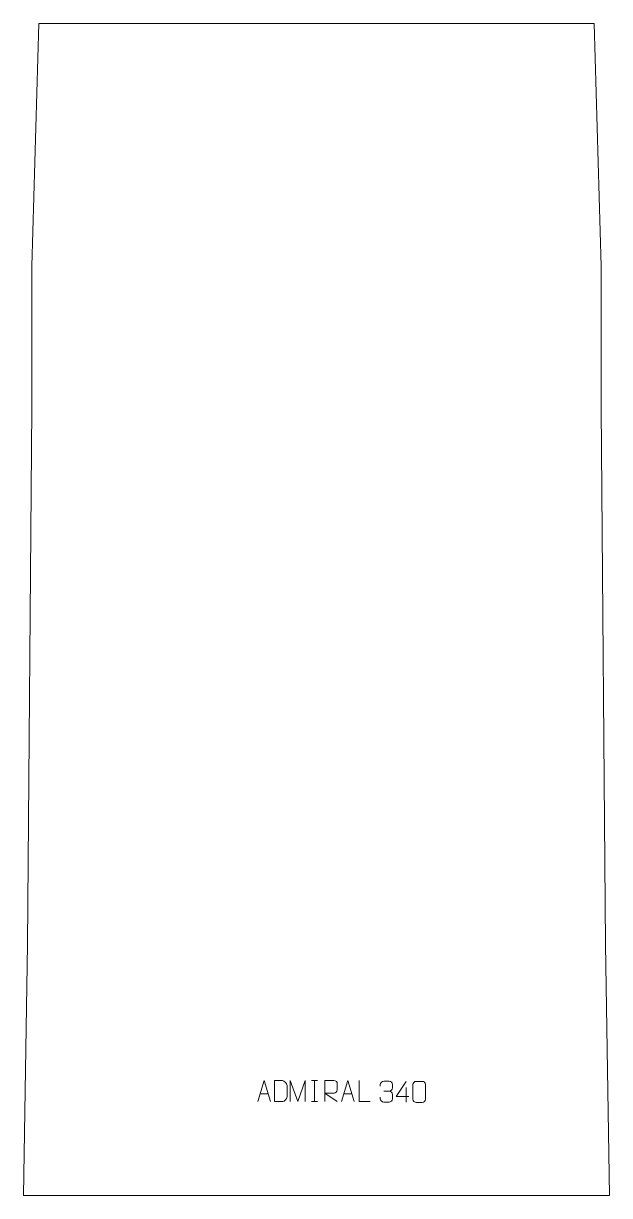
# Model space of a CAD drawing. Header units: millimetres. Extents: x -350 to 350, y -1150 to 250.
import ezdxf

# ---------------------------------------------------------------- set-up
doc = ezdxf.new("R2010")
doc.units = ezdxf.units.MM
doc.header["$MEASUREMENT"] = 0
doc.layers.add('layer 1', color=7, linetype='Continuous')

msp = doc.modelspace()

# ---------------------------------------------------------------- linework, layer by layer
at = {"layer": 'layer 1', "color": 242, "lineweight": 9}
msp.add_open_spline([(331.4699, 249.9992), (331.4699, 249.9992), (340.0001, -40.0006), (340.0001, -40.0006), (340.0001, -40.0006), (340.0001, -40.0006), (340.0001, -210.0008), (340.0001, -210.0008), (340.0001, -210.0008), (340.0001, -210.0008), (345, -849.9996), (345, -849.9996), (345, -849.9996), (345, -849.9996), (349.9999, -1149.9991), (349.9999, -1149.9991), (349.9999, -1149.9991), (349.9999, -1149.9991), (-349.9999, -1149.9991), (-349.9999, -1149.9991), (-349.9999, -1149.9991), (-349.9999, -1149.9991), (-345, -849.9996), (-345, -849.9996), (-345, -849.9996), (-345, -849.9996), (-340.0001, -210.0008), (-340.0001, -210.0008), (-340.0001, -210.0008), (-340.0001, -210.0008), (-340.0001, -40.0006), (-340.0001, -40.0006), (-340.0001, -40.0006), (-340.0001, -40.0006), (-331.4699, 249.9992), (-331.4699, 249.9992), (-331.4699, 249.9992), (-331.4699, 249.9992), (331.4699, 249.9992), (331.4699, 249.9992)], degree=3, knots=[0, 0, 0, 0, 0.090909091, 0.090909091, 0.090909091, 0.090909091, 0.181818182, 0.181818182, 0.181818182, 0.181818182, 0.272727273, 0.272727273, 0.272727273, 0.272727273, 0.363636364, 0.363636364, 0.363636364, 0.363636364, 0.454545455, 0.454545455, 0.454545455, 0.454545455, 0.545454545, 0.545454545, 0.545454545, 0.545454545, 0.636363636, 0.636363636, 0.636363636, 0.636363636, 0.727272727, 0.727272727, 0.727272727, 0.727272727, 0.818181818, 0.818181818, 0.818181818, 0.818181818, 1, 1, 1, 1], dxfattribs=at)
at = {"layer": 'layer 1', "color": 250, "lineweight": 9}
for points, knots in [([(-70.0416, -1037.695), (-70.0416, -1037.695), (-62.6706, -1012.7415), (-62.6706, -1012.7415), (-62.6706, -1012.7415), (-62.6706, -1012.7415), (-55.1007, -1037.695), (-55.1007, -1037.695)], [0, 0, 0, 0, 0.333333333, 0.333333333, 0.333333333, 0.333333333, 1, 1, 1, 1]), ([(-49.9634, -1037.6669), (-47.6316, -1037.6665), (-42.6814, -1037.6905), (-40.3499, -1037.6908), (-40.3499, -1037.6908), (-38.4249, -1037.7962), (-35.1063, -1034.2546), (-35.1175, -1032.2373), (-35.1175, -1032.2373), (-35.1179, -1026.4672), (-35.1179, -1024.2975), (-35.1175, -1018.5282), (-35.1175, -1018.5282), (-35.1218, -1016.3901), (-38.4963, -1012.73), (-40.6487, -1012.7435), (-40.6487, -1012.7435), (-42.9744, -1012.7435), (-47.6987, -1012.7435), (-50.0248, -1012.7435), (-50.0248, -1012.7435), (-50.0244, -1018.4904), (-49.9631, -1031.9196), (-49.9634, -1037.6669)], [0, 0, 0, 0, 0.142857143, 0.142857143, 0.142857143, 0.142857143, 0.285714286, 0.285714286, 0.285714286, 0.285714286, 0.428571429, 0.428571429, 0.428571429, 0.428571429, 0.571428571, 0.571428571, 0.571428571, 0.571428571, 0.714285714, 0.714285714, 0.714285714, 0.714285714, 1, 1, 1, 1]), ([(-31.4136, -1037.6972), (-31.4136, -1037.6972), (-31.4136, -1012.7393), (-31.4136, -1012.7393), (-31.4136, -1012.7393), (-31.4136, -1012.7393), (-22.4885, -1037.6972), (-22.4885, -1037.6972), (-22.4885, -1037.6972), (-22.4885, -1037.6972), (-13.7286, -1012.7398), (-13.7286, -1012.7398), (-13.7286, -1012.7398), (-13.7286, -1012.7398), (-13.7286, -1037.6972), (-13.7286, -1037.6972)], [0, 0, 0, 0, 0.2, 0.2, 0.2, 0.2, 0.4, 0.4, 0.4, 0.4, 0.6, 0.6, 0.6, 0.6, 1, 1, 1, 1]), ([(10.0969, -1037.695), (10.0969, -1037.695), (10.0969, -1012.7415), (10.0969, -1012.7415), (10.0969, -1012.7415), (13.6917, -1012.7415), (17.2872, -1012.7415), (20.8824, -1012.7415), (20.8824, -1012.7415), (23.2077, -1012.7792), (24.765, -1014.2692), (24.7609, -1016.6356), (24.7609, -1016.6356), (24.7605, -1018.6711), (24.7605, -1021.7305), (24.7609, -1023.7665), (24.7609, -1023.7665), (24.7544, -1025.642), (22.9421, -1027.5838), (20.9326, -1027.6029), (20.9326, -1027.6029), (20.9326, -1027.6029), (10.0969, -1027.6029), (10.0969, -1027.6029), (10.0969, -1027.6029), (10.0969, -1027.6029), (24.7516, -1037.695), (24.7516, -1037.695)], [0, 0, 0, 0, 0.125, 0.125, 0.125, 0.125, 0.25, 0.25, 0.25, 0.25, 0.375, 0.375, 0.375, 0.375, 0.5, 0.5, 0.5, 0.5, 0.625, 0.625, 0.625, 0.625, 0.75, 0.75, 0.75, 0.75, 1, 1, 1, 1]), ([(29.9584, -1037.695), (29.9584, -1037.695), (37.3294, -1012.7415), (37.3294, -1012.7415), (37.3294, -1012.7415), (37.3294, -1012.7415), (44.8993, -1037.695), (44.8993, -1037.695)], [0, 0, 0, 0, 0.333333333, 0.333333333, 0.333333333, 0.333333333, 1, 1, 1, 1]), ([(63.9034, -1037.6951), (63.9034, -1037.6951), (50.9543, -1037.6951), (50.9543, -1037.6951), (50.9543, -1037.6951), (50.9543, -1037.6951), (50.9543, -1012.7415), (50.9543, -1012.7415)], [0, 0, 0, 0, 0.333333333, 0.333333333, 0.333333333, 0.333333333, 1, 1, 1, 1]), ([(75.8673, -1019.1602), (75.8673, -1019.1602), (75.8673, -1017.303), (75.8673, -1017.303), (75.8673, -1017.303), (75.853, -1015.5611), (78.5175, -1013.443), (80.5766, -1013.4657), (80.5766, -1013.4657), (82.6407, -1013.4657), (84.7047, -1013.4657), (86.7684, -1013.4657), (86.7684, -1013.4657), (88.9629, -1013.4569), (90.5612, -1015.3037), (90.6056, -1017.2158), (90.6056, -1017.2158), (90.6052, -1018.6509), (90.6052, -1020.086), (90.6056, -1021.5215), (90.6056, -1021.5215), (90.557, -1023.175), (88.9544, -1025.405), (86.7561, -1025.395), (86.7561, -1025.395), (88.9598, -1025.4062), (90.5678, -1027.2094), (90.6218, -1029.2689), (90.6218, -1029.2689), (90.6214, -1031.0536), (90.6214, -1032.8383), (90.6218, -1034.6234), (90.6218, -1034.6234), (90.6319, -1036.6848), (88.577, -1038.4479), (86.7561, -1038.4398), (86.7561, -1038.4398), (84.6908, -1038.4395), (82.6256, -1038.4395), (80.56, -1038.4398), (80.56, -1038.4398), (78.3914, -1038.4283), (75.8604, -1036.0281), (75.8418, -1034.5663), (75.8418, -1034.5663), (75.8418, -1034.5663), (75.8418, -1032.6577), (75.8418, -1032.6577)], [0, 0, 0, 0, 0.076923077, 0.076923077, 0.076923077, 0.076923077, 0.153846154, 0.153846154, 0.153846154, 0.153846154, 0.230769231, 0.230769231, 0.230769231, 0.230769231, 0.307692308, 0.307692308, 0.307692308, 0.307692308, 0.384615385, 0.384615385, 0.384615385, 0.384615385, 0.461538462, 0.461538462, 0.461538462, 0.461538462, 0.538461538, 0.538461538, 0.538461538, 0.538461538, 0.615384615, 0.615384615, 0.615384615, 0.615384615, 0.692307692, 0.692307692, 0.692307692, 0.692307692, 0.769230769, 0.769230769, 0.769230769, 0.769230769, 0.846153846, 0.846153846, 0.846153846, 0.846153846, 1, 1, 1, 1]), ([(110.1506, -1031.7449), (110.1506, -1031.7449), (95.3289, -1031.7449), (95.3289, -1031.7449), (95.3289, -1031.7449), (95.3289, -1031.7449), (107.2065, -1013.6744), (107.2065, -1013.6744)], [0, 0, 0, 0, 0.333333333, 0.333333333, 0.333333333, 0.333333333, 1, 1, 1, 1]), ([(119.1591, -1013.6622), (121.5252, -1013.6622), (123.8917, -1013.6622), (126.2582, -1013.6622), (126.2582, -1013.6622), (128.2387, -1013.6266), (130.2647, -1015.1209), (130.2918, -1017.563), (130.2918, -1017.563), (130.2914, -1023.3204), (130.2914, -1029.0782), (130.2918, -1034.8364), (130.2918, -1034.8364), (130.1497, -1037.164), (128.4433, -1038.6463), (126.2582, -1038.6571), (126.2582, -1038.6571), (123.8858, -1038.6567), (121.5134, -1038.6567), (119.1414, -1038.6571), (119.1414, -1038.6571), (117.1829, -1038.7627), (115.1765, -1036.8748), (115.1879, -1034.8538), (115.1879, -1034.8538), (115.1883, -1029.0732), (115.1883, -1023.2929), (115.1879, -1017.5131), (115.1879, -1017.5131), (115.1922, -1015.3711), (116.9693, -1013.6486), (119.1591, -1013.6622)], [0, 0, 0, 0, 0.111111111, 0.111111111, 0.111111111, 0.111111111, 0.222222222, 0.222222222, 0.222222222, 0.222222222, 0.333333333, 0.333333333, 0.333333333, 0.333333333, 0.444444444, 0.444444444, 0.444444444, 0.444444444, 0.555555556, 0.555555556, 0.555555556, 0.555555556, 0.666666667, 0.666666667, 0.666666667, 0.666666667, 0.777777778, 0.777777778, 0.777777778, 0.777777778, 1, 1, 1, 1])]:
    msp.add_open_spline(points, degree=3, knots=knots, dxfattribs=at)
for points in [[(-6.1552, -1012.7415), (-6.1552, -1012.7415), (1.0129, -1012.7415), (1.0129, -1012.7415)], [(-2.5712, -1012.7415), (-2.5712, -1012.7415), (-2.5712, -1037.695), (-2.5712, -1037.695)], [(107.2065, -1020.9838), (107.2065, -1020.9838), (107.2065, -1038.6485), (107.2065, -1038.6485)], [(-67.319, -1028.4456), (-67.319, -1028.4456), (-57.8233, -1028.4456), (-57.8233, -1028.4456)], [(32.681, -1028.4456), (32.681, -1028.4456), (42.1767, -1028.4456), (42.1767, -1028.4456)], [(80.577, -1025.4054), (80.577, -1025.4054), (86.7734, -1025.4054), (86.7734, -1025.4054)], [(-6.1552, -1037.695), (-6.1552, -1037.695), (1.0129, -1037.695), (1.0129, -1037.695)]]:
    msp.add_open_spline(points, degree=3, dxfattribs=at)

doc.saveas('drawing.dxf')
